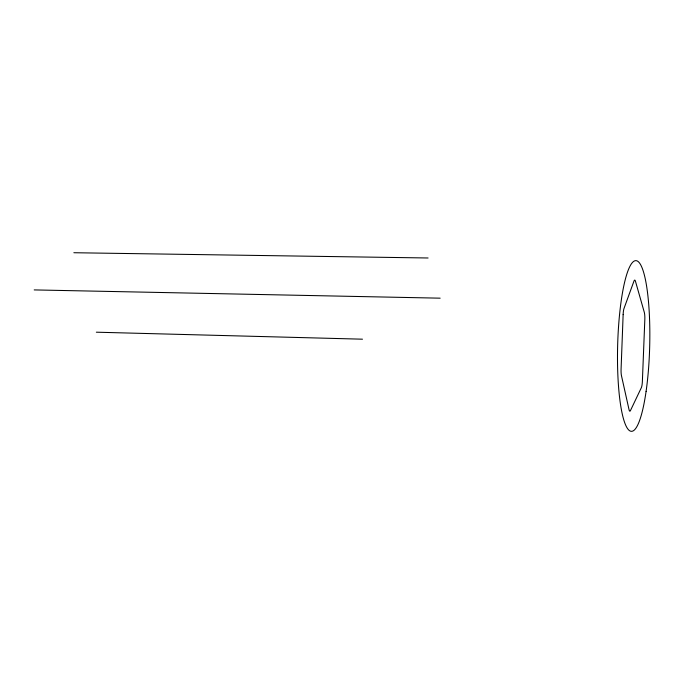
<?xml version="1.0" encoding="UTF-8"?>
<svg xmlns="http://www.w3.org/2000/svg" width="684" height="684" viewBox="0 0 684 684"><rect width="100%" height="100%" fill="white"/><g stroke="black" fill="none" stroke-linecap="round" stroke-linejoin="round"><path stroke-width="1.03" d="M73.855 252.729L428.081 257.988M34.2 289.913L440.154 298.173M96.333 332.193L362.486 339.187M623.141 314.631L621.081 369.086A7.319 1.3 -88.8 0 0 621.474 375.73L629.015 409.562A7.712 1.428 -89.2 0 0 630.417 410.656L641.31 387.768A8.157 1.607 -89 0 0 642.387 381.176L644.824 319.565A8.191 1.616 -88.2 0 0 644.285 312.263L635.419 281.133A7.772 1.454 -87.8 0 0 633.965 281.107L624.022 308.433A7.353 1.308 -88.2 0 0 623.141 314.631M646.089 391.385A85.355 16.023 -88.5 0 0 636.376 260.698A85.355 16.023 -88.5 0 0 618.481 385.802A85.355 16.023 -88.5 0 0 646.089 391.385"/></g></svg>
